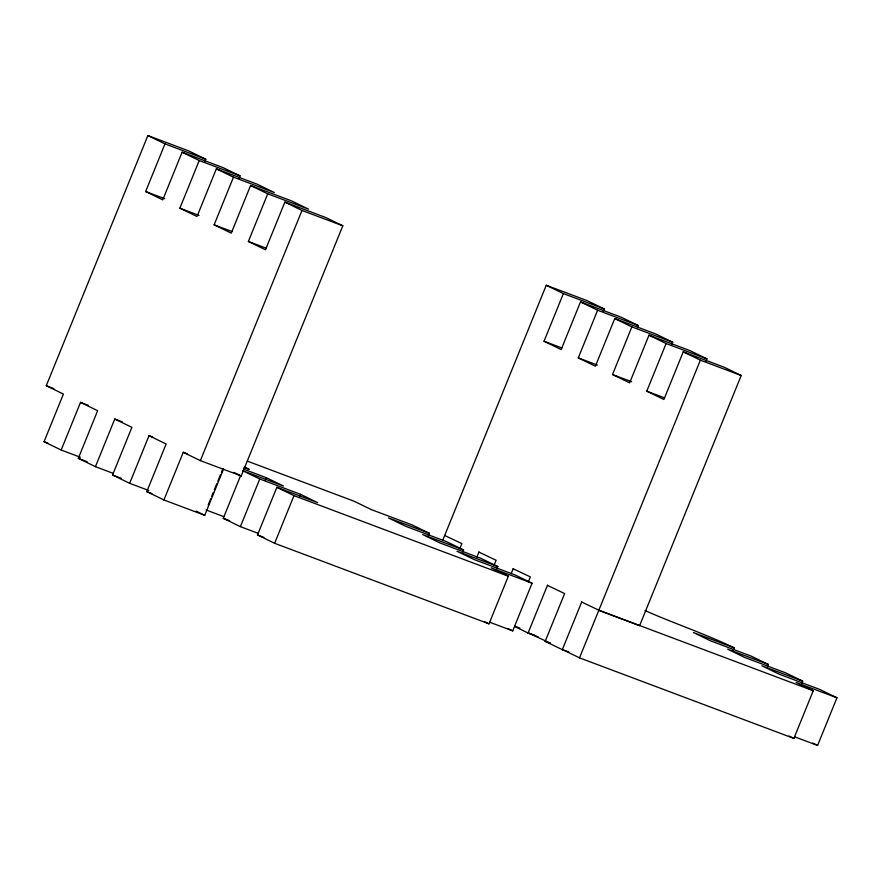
<?xml version="1.0" encoding="UTF-8"?>
<svg xmlns="http://www.w3.org/2000/svg" width="881" height="881" viewBox="0 0 881 881"><rect width="100%" height="100%" fill="white"/><g stroke="black" fill="none" stroke-linecap="round" stroke-linejoin="round"><path stroke-width="1.32" d="M80.314 457.228L61.174 450.037L44.05 441.711L63.399 394.06L46.275 385.735L147.865 135.564L188.699 150.904L205.813 159.23L204.799 161.741M239.048 178.38L240.061 175.87L222.937 167.555L182.103 152.204L162.754 199.855L145.629 191.54L164.989 143.889L147.865 135.564M61.174 450.037L80.523 402.375L88.177 405.26M113.286 473.383L95.423 466.677L78.299 458.351L97.648 410.7L80.523 402.375M216.352 168.855L233.476 177.169L274.31 192.521L257.186 184.195L216.352 168.855L197.003 216.506L179.878 208.18L199.227 160.529L182.103 152.204M95.423 466.677L114.772 419.026L122.426 421.9M148.812 490.508L129.661 483.317L112.548 475.002L131.897 427.34L114.772 419.026M250.6 185.495L267.725 193.82L308.559 209.16L291.435 200.835L250.6 185.495L231.251 233.146L214.127 224.82L233.476 177.169M129.661 483.317L149.01 435.666L152.842 437.108M223.587 468.912L204.744 515.308L163.91 499.968L146.786 491.642L166.135 443.991L149.01 435.666M163.91 499.968L183.259 452.305L200.383 460.631L241.218 475.971L342.808 225.8L325.684 217.486L284.849 202.134L265.5 249.786L248.376 241.471L267.725 193.82M200.383 460.631L301.974 210.46L284.849 202.134M208.18 504.989L210.724 498.712M211.737 496.201L213.268 492.446M214.292 489.935L216.836 483.669M217.849 481.158L220.393 474.892M221.417 472.381L222.948 468.615M258.254 533.357L240.392 526.64L223.267 518.325L240.579 475.685M240.392 526.64L259.741 478.989L242.616 470.674L283.451 486.015L266.326 477.689L243.354 469.066M265.302 480.2L266.326 477.689M489.748 622.239L512.72 630.873L532.069 583.211L491.235 567.871L508.359 576.196L489.01 623.847L274.63 543.291L257.505 534.965L276.865 487.314L317.689 502.655L300.575 494.34L259.741 478.989M274.63 543.291L293.979 495.64L276.865 487.314M299.551 496.84L300.575 494.34M428.309 535.791L429.333 533.28L412.209 524.966L371.375 509.614L354.25 501.3L247.704 461.259M442.714 540.328L546.253 285.268L587.087 300.619L604.212 308.934L603.188 311.445M459.75 548.786L461.875 543.632L444.663 535.45M637.437 328.084L638.461 325.585L621.336 317.259L580.502 301.919L561.153 349.57L544.029 341.244L563.377 293.593L546.253 285.268M462.558 552.442L463.571 549.931L446.458 541.606L405.623 526.265L388.499 517.94L429.333 533.28M476.874 557.1L479 551.947M493.999 565.426L496.124 560.272L478.912 552.09M671.685 344.735L672.699 342.224L655.574 333.899L614.751 318.559L595.391 366.21L578.277 357.884L597.626 310.233L580.502 301.919M496.807 569.082L497.82 566.571L480.696 558.246L439.861 542.905L422.748 534.58L463.571 549.931M511.123 573.751L513.249 568.597M528.248 582.066L530.373 576.912L513.16 568.73M705.934 361.375L706.947 358.864L689.823 350.55L648.989 335.198L629.64 382.85L612.515 374.535L631.864 326.884L614.751 318.559M538.269 636.864L528.06 633.032L547.497 585.237M568.774 651.929L562.309 649.671L545.185 641.346L564.622 593.563L547.409 585.369M598.772 610.335L639.606 625.686L741.196 375.515L724.072 367.19L683.238 351.849L663.889 399.5L646.764 391.175L666.113 343.524L648.989 335.198M562.309 649.671L581.746 601.877M794.629 736.802L817.601 745.436L836.95 697.785L796.116 682.445L813.24 690.759L793.891 738.41L579.511 657.854L700.362 360.164L683.238 351.849M733.19 650.365L734.214 647.854C705.174 633.813 674.483 623.616 645.013 610.555M767.439 667.005L768.452 664.494L751.339 656.18L710.504 640.828L693.38 632.514L734.214 647.854M801.688 683.645L802.701 681.145L785.577 672.82L744.742 657.479L727.629 649.154L768.452 664.494M164.989 143.889L205.813 159.23M563.377 293.593L604.212 308.934M199.227 160.529L240.061 175.87M597.626 310.233L638.461 325.585M631.864 326.884L672.699 342.224M666.113 343.524L706.947 358.864M301.974 210.46L342.808 225.8M700.362 360.164L741.196 375.515M145.629 191.54L164.78 198.732M544.029 341.244L561.891 347.962M179.878 208.18L199.018 215.371M578.277 357.884L597.417 365.086M214.127 224.82L231.989 231.538M612.515 374.535L631.655 381.726M248.376 241.471L266.238 248.178M646.764 391.175L664.626 397.893M46.275 385.735L53.928 388.609M244.092 467.448L249.202 469.375L244.312 466.996M497.82 566.571L456.986 551.231L474.11 559.545L514.945 574.897L532.069 583.211M802.701 681.145L761.867 665.794L778.991 674.119L819.826 689.46L836.95 697.785M183.259 452.305L187.091 453.748M293.979 495.64L508.359 576.196M813.24 690.759L598.86 610.203L581.658 602.02M44.05 441.711L47.882 443.154M78.299 458.351L87.23 461.71M206.143 510L224.005 516.718M112.548 475.002L121.479 478.35M514.768 626.149L519.867 628.065M223.267 518.325L229.644 520.715M534.525 635.289L528.148 632.888L550.372 643.13M146.786 491.642L151.895 493.558M545.185 641.346L550.284 643.262M257.505 534.965L263.893 537.366M812.711 743.057L817.601 745.436M789.002 736.031L793.891 738.41M233.883 472.414L241.218 475.971M562.386 649.528L579.511 657.854M514.603 626.49L528.06 633.032M507.83 628.494L512.72 630.873M484.121 621.468L489.01 623.847M196.188 511.145L204.744 515.308"/></g></svg>
